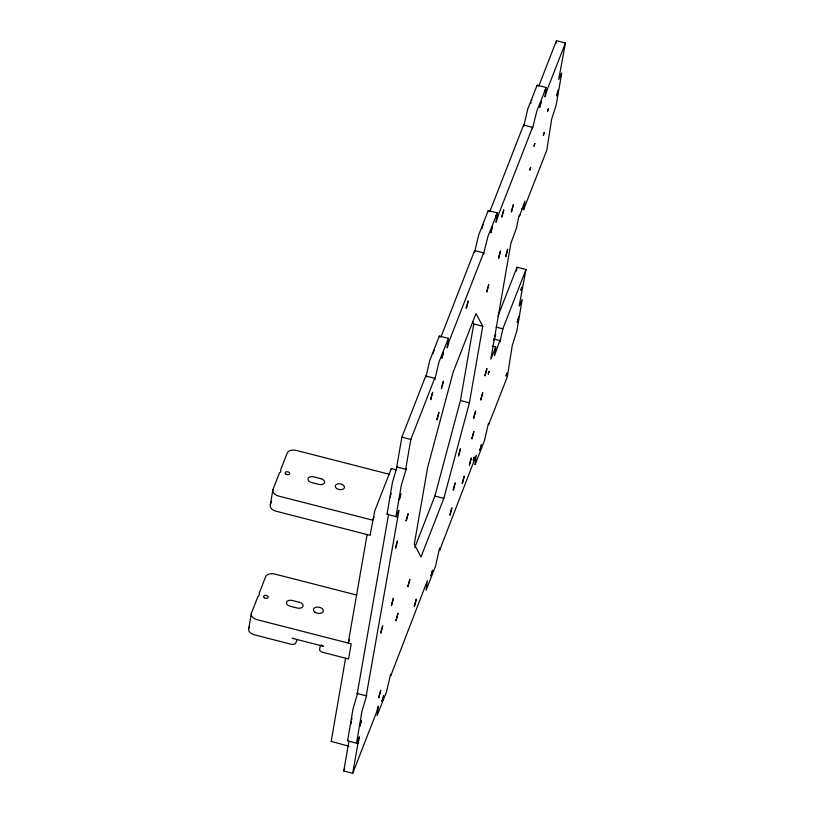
<?xml version="1.0" encoding="UTF-8"?>
<svg xmlns="http://www.w3.org/2000/svg" width="814" height="814" viewBox="0 0 814 814"><rect width="100%" height="100%" fill="white"/><g stroke="black" fill="none" stroke-linecap="round" stroke-linejoin="round"><path stroke-width="1.22" d="M391.412 469.342L391.412 468.599L396.337 469.861M390.323 496.855L390.323 497.446M425.59 377.167L425.732 375.987L434.696 378.286L434.859 379.477L439.021 361.904L448.392 338.359L447.039 347.792L447.517 347.049L448.921 341.788L483.608 252.839L474.643 250.539L440.873 337.149M439.428 336.803L439.336 336.06L429.812 360.297L425.895 377.177M488.339 211.355L488.237 210.612L478.724 234.849L474.643 251.984M537.24 85.938L537.138 85.185L527.635 109.391L523.921 125.794M493.742 339.916L493.864 339.011L499.837 340.537L500 341.727L502.859 328.825L525.986 269.526L517.022 267.226L497.985 316.066M474.643 250.539L474.542 251.974M483.608 252.839L483.496 254.273L487.932 236.457L497.303 212.912L495.95 222.344L496.428 221.601L497.832 216.341L532.519 127.391L523.555 125.091L489.784 211.701M523.555 125.091L523.717 126.282M532.519 127.391L532.407 128.826L536.843 111.009L546.204 87.485L544.881 96.774L545.349 96.021L546.733 90.934L565.415 43L556.461 40.7L538.685 86.294M525.986 269.526L519.281 305.281L519.383 306.033L522.191 299.532L516.89 330.779L512.281 345.472L507.305 376.831L488.624 424.725L488.736 423.28L488.258 424.023L484.544 440.415L475.407 463.909L474.928 464.652L476.282 455.219L439.641 550.356L439.875 547.954L439.346 549.033L435.632 565.862L426.495 589.356L426.119 590.099L427.37 580.667L390.812 675.62L390.913 674.175L390.435 674.918L386.477 692.002L377.106 715.547L378.459 706.114L377.991 706.847L376.577 712.108L352.727 773.3L343.762 771L348.952 741.198L357.916 743.497L359.32 738.237L359.422 736.792L356.512 743.294L361.976 711.192L366.727 695.319L366.219 695.807L357.254 693.508L388.634 513.98M297.11 639.489L295.777 642.918A3.877 2.422 9.9 0 1 291.147 644.24L254.477 634.839A7.743 4.833 9.9 0 1 248.789 628.357L251.424 613.217L257.987 596.387A4.65 2.9 9.9 0 0 259.086 593.548L265.649 576.719A7.743 4.833 9.9 0 1 274.898 574.074L356.776 595.075M391.31 468.599L374.684 511.08L370.095 535.327L275.997 511.202A7.743 4.833 9.9 0 1 270.309 504.721L272.944 489.58L279.507 472.751A4.65 2.9 9.9 0 0 280.616 469.912L287.179 453.093A7.743 4.833 9.9 0 1 296.418 450.437L389.296 474.257M320.289 645.461L319.668 649.043A3.877 2.422 9.9 0 0 322.517 652.279L348.575 658.964L351.21 643.823L257.112 619.698A7.743 4.833 9.9 0 1 251.424 613.217M345.584 658.2L331.166 741.412L348.982 746.224M367.114 534.564L348.219 643.05L349.593 639.55M366.219 695.807L398.758 511.711L398.86 510.266L395.95 516.768L401.251 485.52L406.125 469.281L406.125 468.538L405.647 469.281L396.693 466.982L401.882 437.169L425.732 375.987M352.727 773.3L357.916 743.497M405.647 469.281L410.836 439.468L434.696 378.286M414.774 547.619L434.869 496.072L460.439 400.529L473.768 323.982L472.649 321.866M469.403 402.828L482.733 326.282L476.007 313.573L453.164 372.151L427.594 467.694L414.275 544.24L421.001 556.949L443.834 498.372L469.403 402.828L460.439 400.529M495.502 335.226L495.645 334.452L494.129 339.977M492.389 346.215L495.746 347.069L494.495 355.667L499.837 340.537M521.377 209.025L523.616 209.605L524.969 201.007L519.525 216.137L519.637 214.693L518.905 216.127L516.503 227.849L510.816 243.661L490.822 359.218L495.746 347.069M516.371 270.95L517.022 267.226M556.023 43.183L556.461 40.7M565.415 43L558.719 79.507L561.629 73.006L561.518 74.45L556.166 105.098L551.719 118.946L546.743 150.295L523.616 209.605M390.537 495.624L391.117 493.325M351.272 721.387L350.885 723.982L351.261 723.381M482.01 228.673L482.376 227.126M530.911 103.236L531.084 102.483M433.272 353.357L433.465 352.574M433.893 351.139L434.269 350.193M482.804 225.692L483.17 224.745M531.715 100.254L531.908 99.705M351.892 719.169L352.096 718.62M270.309 504.721L271.622 501.353M248.789 628.357L249.664 626.119M374.104 516.676L372.731 520.187L278.632 496.062A7.743 4.833 9.9 0 1 272.944 489.58M343.762 771L344.678 768.65M396.693 466.982L397.171 466.239L392.45 482.366L386.996 514.468L387.464 513.726M331.674 740.923L331.196 741.666M357.254 693.508L357.733 692.765L353.011 708.902L347.558 740.994L348.036 740.252M537.24 85.195L546.204 87.485M544.495 90.354L546.733 90.934M488.339 210.612L497.303 212.912M495.594 215.771L497.832 216.341M496.143 327.106L502.859 328.825M473.768 323.982L482.733 326.282M439.438 336.06L448.392 338.359M401.882 437.169L410.836 439.468M434.869 496.072L443.834 498.372M389.509 514.957L397.344 516.971M321.174 644.973A3.877 2.422 9.9 0 0 323.555 646.316L292.185 638.278A3.877 2.422 9.9 0 0 294.169 638.451M479.863 450.284L481.45 444.759L479.863 450.284M359.849 725.681L359.92 726.271L361.436 720.319L359.849 725.681M380.728 632.488L380.83 633.231L382.722 625.793L380.728 632.488M378.775 697.008L378.876 697.751L380.769 690.313L378.775 697.008M382.071 701.017L382.153 701.607L383.659 695.655L382.071 701.017M395.523 547.517L395.624 548.26L397.517 540.822L395.523 547.517M391.442 604.904L391.544 605.657L393.427 598.209L391.442 604.904M399.287 499.155L399.359 499.745L400.875 493.793L399.287 499.155M396.031 619.993L396.123 620.746L398.015 613.308L396.031 619.993M406.166 520.35L406.257 521.092L408.15 513.654L406.166 520.35M407.906 586.009L407.997 586.762L409.89 579.314L407.906 586.009M414.346 605.769L414.448 606.522L416.341 599.073L414.346 605.769M430.667 398.941L430.769 399.694L432.651 392.246L430.667 398.941M436.955 419.098L437.057 419.841L438.95 412.403L436.955 419.098M441.849 357.651L441.931 358.241L443.437 352.289L441.849 357.651M441.412 387.891L441.503 388.644L443.396 381.196L441.412 387.891M430.982 575.569L431.054 576.159L432.57 570.207L430.982 575.569M449.918 514.54L450.02 515.282L451.902 507.844L449.918 514.54M466.239 307.712L466.341 308.455L468.223 301.017L466.239 307.712M453.256 489.489L453.347 490.242L455.24 482.794L453.256 489.489M458.475 455.392L458.567 456.135L460.459 448.697L458.475 455.392M462.281 482.834L462.383 483.577L464.265 476.139L462.281 482.834M469.393 464.58L469.495 465.333L471.387 457.885L469.393 464.58M471.896 438.227L471.998 438.98L473.89 431.532L471.896 438.227M473.626 417.633L473.728 418.376L475.62 410.938L473.626 417.633M473.351 459.859L474.155 457.173L473.351 459.859M490.761 232.204L490.832 232.794L492.348 226.841L490.761 232.204M486.762 291.371L486.853 292.114L488.746 284.676L486.762 291.371M480.748 399.379L480.84 400.132L482.733 392.684L480.748 399.379M484.961 375.162L485.063 375.915L486.945 368.467L484.961 375.162M488.298 374.002L489.102 371.326L488.298 374.002M498.575 257.59L498.677 258.343L500.569 250.905L498.575 257.59M501.811 216.473L501.912 217.226L503.795 209.778L501.811 216.473M505.718 255.942L505.82 256.685L507.702 249.247L505.718 255.942M511.406 211.304L511.507 212.047L513.4 204.609L511.406 211.304M506.084 375.915L506.878 373.229L506.084 375.915M517.266 321.906L517.348 322.507L518.864 316.554L517.266 321.906M521.031 290.069L521.784 287.393L521.031 290.069M529.863 170.034L530.657 167.358L529.863 170.034M534.015 146.194L534.808 143.518L534.015 146.194M539.662 106.766L539.743 107.367L541.249 101.414L539.662 106.766M543.376 135.368L544.169 132.692L543.376 135.368M547.527 111.528L548.321 108.842L547.527 111.528M556.705 95.38L556.786 95.981L558.302 90.018L556.705 95.38M320.94 478.683L313.848 476.862A4.843 3.022 9.9 0 0 308.068 478.52A4.843 3.022 9.9 0 0 311.62 482.56L318.722 484.381A4.843 3.022 9.9 0 0 324.491 482.733A4.843 3.022 9.9 0 0 320.94 478.683M299.42 602.319L292.318 600.498A4.843 3.022 9.9 0 0 286.538 602.146A4.843 3.022 9.9 0 0 290.099 606.196L297.191 608.017A4.843 3.022 9.9 0 0 302.971 606.359A4.843 3.022 9.9 0 0 299.42 602.319M285.816 474.114A2.32 1.455 9.9 0 0 289.642 473.789A2.32 1.455 9.9 0 0 286.742 471.744A2.32 1.455 9.9 0 0 285.816 474.114M336.701 488.522A4.65 2.9 9.9 0 0 344.342 487.871A4.65 2.9 9.9 0 0 338.553 483.781A4.65 2.9 9.9 0 0 336.701 488.522M314.957 612.199A5.037 3.144 9.9 0 0 323.239 611.497A5.037 3.144 9.9 0 0 316.951 607.071A5.037 3.144 9.9 0 0 314.957 612.199M264.296 597.751A2.32 1.455 9.9 0 0 268.111 597.425A2.32 1.455 9.9 0 0 265.211 595.38A2.32 1.455 9.9 0 0 264.296 597.751"/></g></svg>
